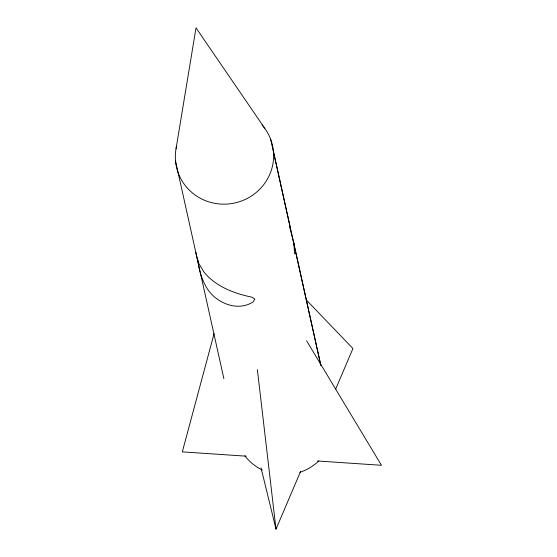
<?xml version="1.0" encoding="UTF-8"?>
<svg xmlns="http://www.w3.org/2000/svg" width="557" height="557" viewBox="0 0 557 557"><rect width="100%" height="100%" fill="white"/><g stroke="black" fill="none" stroke-linecap="round" stroke-linejoin="round"><path stroke-width="0.84" d="M197.958 259.771C198.689 270.173 202.052 280.31 207.552 289.222L207.852 289.57C217.397 303.551 237.936 311.767 253.115 301.922L254.793 299.067L252.077 297.229C234.274 293.462 215.838 286.73 203.966 272.046L198.034 262.138L195.772 252.391M176.068 148.622L196.015 27.857L264.686 128.235M320.714 365.107L293.483 242.295L295.586 251.291L295.133 253.727L294.521 253.498L293.957 243.938L273.445 151.413M214.076 333.629L182.313 451.873L246.278 456.183M261.045 467.901L276.014 529.15L300.669 471.264M335.711 388.981L352.929 348.543L306.301 299.931M317.497 460.98L381.461 465.29L306.594 340.766M289.765 227.2L293.957 243.938M295.586 251.291L320.902 365.489M270.639 139.243L290.448 228.6M175.539 161.119L223.879 378.69M257.383 369.653L276.014 529.15M318.743 460.994A49.211 47.832 -12.5 0 1 299.819 472.357M262.305 470.011A49.211 47.832 -12.5 0 1 244.808 455.717M262.075 124.97A49.211 47.832 -12.5 0 1 236.071 202.678A49.211 47.832 -12.5 0 1 176.569 146.171"/></g></svg>
